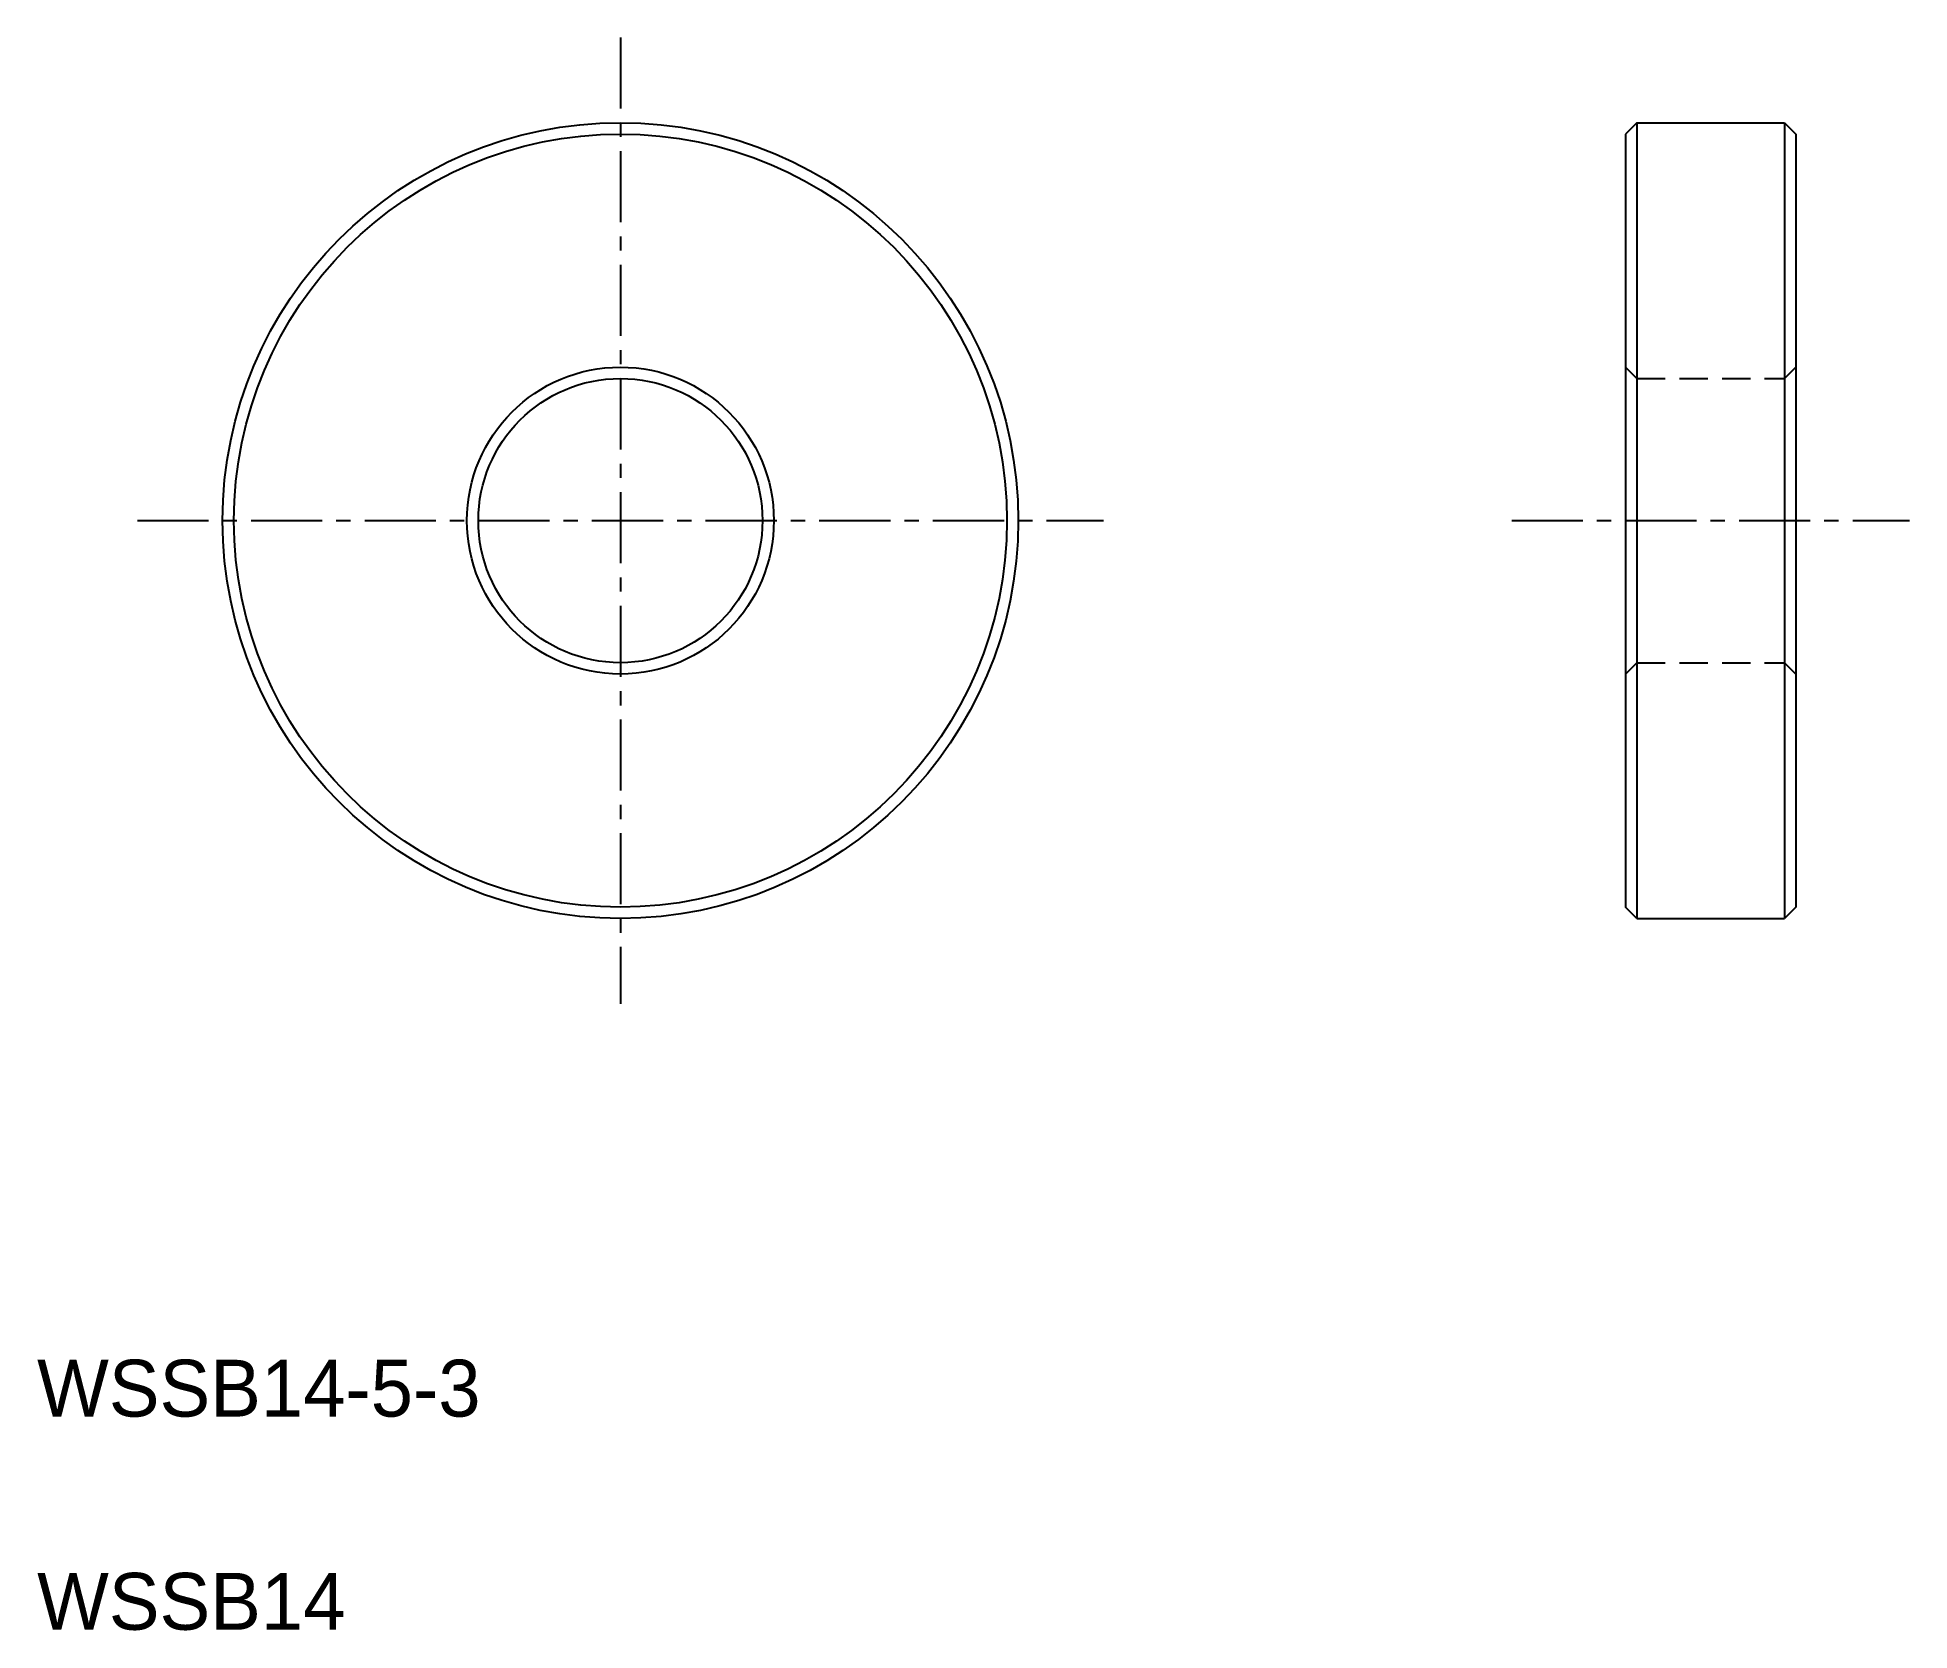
# Model space of a CAD drawing. Extents: x 2.5 to 35.4, y 2.5 to 30.5.
import ezdxf

# ---------------------------------------------------------------- set-up
doc = ezdxf.new("R2010")
doc.units = 0
doc.linetypes.add('CENTER', pattern=[2, 1.25, -0.25, 0.25, -0.25])
doc.linetypes.add('DASHED', pattern=[0.75, 0.5, -0.25])
doc.layers.get('0').update_dxf_attribs({"linetype": 'CONTINUOUS'})
doc.layers.add('CENTER', color=1, linetype='CENTER')

msp = doc.modelspace()

# ---------------------------------------------------------------- linework, layer by layer
for p, q in [((30.648, 29.012), (30.448, 28.812)), ((30.648, 29.012), (33.248, 29.012)), ((33.248, 29.012), (33.448, 28.812)), ((30.448, 22.012), (30.448, 22.012)), ((30.648, 15.012), (30.448, 15.212)), ((33.448, 15.212), (33.248, 15.012)), ((30.648, 15.012), (33.248, 15.012))]:
    msp.add_line(p, q)
at = {"color": 7, "linetype": 'CONTINUOUS'}
for p, q in [((30.648, 29.012), (30.648, 15.012)), ((33.248, 29.012), (33.248, 15.012)), ((30.448, 28.812), (30.448, 15.212)), ((33.448, 28.812), (33.448, 15.212))]:
    msp.add_line(p, q, dxfattribs=at)
at = {"color": 3, "linetype": 'DASHED'}
for p, q in [((30.648, 24.512), (30.448, 24.712)), ((33.248, 24.512), (33.448, 24.712)), ((30.648, 24.512), (33.248, 24.512)), ((30.648, 19.512), (30.448, 19.312)), ((30.648, 19.512), (33.248, 19.512)), ((33.248, 19.512), (33.448, 19.312))]:
    msp.add_line(p, q, dxfattribs=at)
for radius in [7, 6.8, 2.7, 2.5]:
    msp.add_circle((12.764, 22.012), radius)
at = {"layer": 'CENTER', "color": 1, "linetype": 'CENTER'}
for p, q in [((12.764, 30.512), (12.764, 13.512)), ((4.264, 22.012), (21.264, 22.012)), ((28.448, 22.012), (35.448, 22.012))]:
    msp.add_line(p, q, dxfattribs=at)

# ---------------------------------------------------------------- texts
for s, p in [('WSSB14-5-3', (2.5, 6.25)), ('WSSB14', (2.5, 2.5))]:
    msp.add_text(s, height=1).set_placement(p)

doc.saveas('drawing.dxf')
